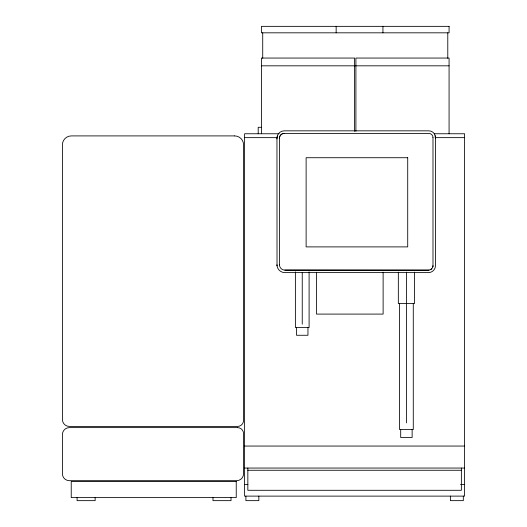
<?xml version="1.0" encoding="UTF-8"?>
<svg xmlns="http://www.w3.org/2000/svg" width="527" height="527" viewBox="0 0 527 527"><rect width="100%" height="100%" fill="white"/><g stroke="black" fill="none" stroke-linecap="round" stroke-linejoin="round"><path stroke-width="0.79" d="M432.944 266.267L432.825 266.846L432.983 265.529M432.825 266.781C433.023 268.493 428.451 270.924 431.659 268.862M430.197 269.771L428.392 270.186L284.824 270.114A5.362 5.356 0 0 1 279.462 264.765M284.824 270.114L429.064 270.14M261.432 65.822L449.076 65.822M261.432 127.297L258.197 127.297L258.197 133.759M279.462 138.199A4.789 4.783 0 0 1 284.257 133.41L428.813 133.41A4.17 4.163 0 0 1 432.983 137.573M279.086 133.759L244.607 133.759L244.607 496.118L464.603 496.118L464.603 133.759L434.235 133.759M244.607 137.646L277.446 137.646M435.052 137.646L464.603 137.646M244.607 446.053L464.603 446.053M244.607 468.055L464.603 468.055M247.842 470.268L461.369 470.268M244.607 484.471L247.888 484.471M460.499 484.471L464.603 484.471M277.024 265.786C277.465 269.593 280.996 272.676 284.824 272.617L428.477 272.617C432.219 272.696 435.565 269.363 435.486 265.615L435.486 137.507A6.673 6.667 0 0 0 428.813 130.841L284.257 130.841A7.299 7.286 0 0 0 276.958 138.133L277.024 265.786L276.958 264.765M463.312 496.118L463.312 500.65L450.374 500.65L450.374 496.118M461.369 468.055L461.369 490.294L247.842 490.294L247.842 468.055M449.076 133.726L449.076 58.056L355.903 58.056L355.903 131.276M447.785 32.819L447.785 58.233M432.983 137.507L432.983 265.601M414.505 272.123L414.505 303.565L398.333 303.565L398.333 272.123M413.273 303.565L413.273 429.545L399.558 429.545L399.558 303.565M412.134 429.545L412.134 437.509L400.698 437.509L400.698 429.545M406.416 272.116L406.416 422.917M383.122 272.202L383.122 314.092L316.477 314.092L316.477 272.202M382.938 26.35L382.938 32.819M354.605 131.276L354.605 58.056L261.432 58.056L261.432 133.759M336.147 26.35L336.147 32.819M309.099 271.873L309.099 327.511L295.383 327.511L295.383 271.873M307.959 327.511L307.959 335.271L296.523 335.271L296.523 327.511M302.241 272.479L302.241 324.191M284.257 133.41L284.257 133.344A4.789 4.783 0 0 0 279.462 138.133L279.462 264.831M262.723 32.819L262.723 58.233M258.843 496.118L258.843 500.65L245.898 500.65L245.898 496.118M231.017 497.613L231.017 500.65L212.98 500.65L212.98 497.613M95.137 497.613L95.137 500.65L77.094 500.65L77.094 497.613M276.958 138.878A7.299 7.286 0 0 1 277.518 136.091M434.979 135.709A6.673 6.667 0 0 1 435.486 138.258M449.076 26.35L261.432 26.35L261.432 32.819L449.076 32.819L449.076 26.35M234.62 135.907L71.343 135.907A8.946 8.946 0 0 0 62.397 144.853L62.397 419.499A6.937 6.937 0 0 0 69.333 426.435L237.539 426.435A6.034 6.034 0 0 0 243.573 420.401L243.573 144.853A8.946 8.946 0 0 0 234.62 135.907M407.714 157.725L306.121 157.725L306.121 246.893L407.714 246.893L407.714 157.725M237.539 427.621L69.333 427.621A6.937 6.937 0 0 0 62.397 434.558L62.397 473.74A6.937 6.937 0 0 0 69.333 480.677L236.63 480.677A6.937 6.937 0 0 0 243.573 473.74L243.573 433.655A6.034 6.034 0 0 0 237.539 427.621M236.234 481.434L71.231 481.434L71.231 497.613L236.234 497.613L236.234 481.434"/></g></svg>
